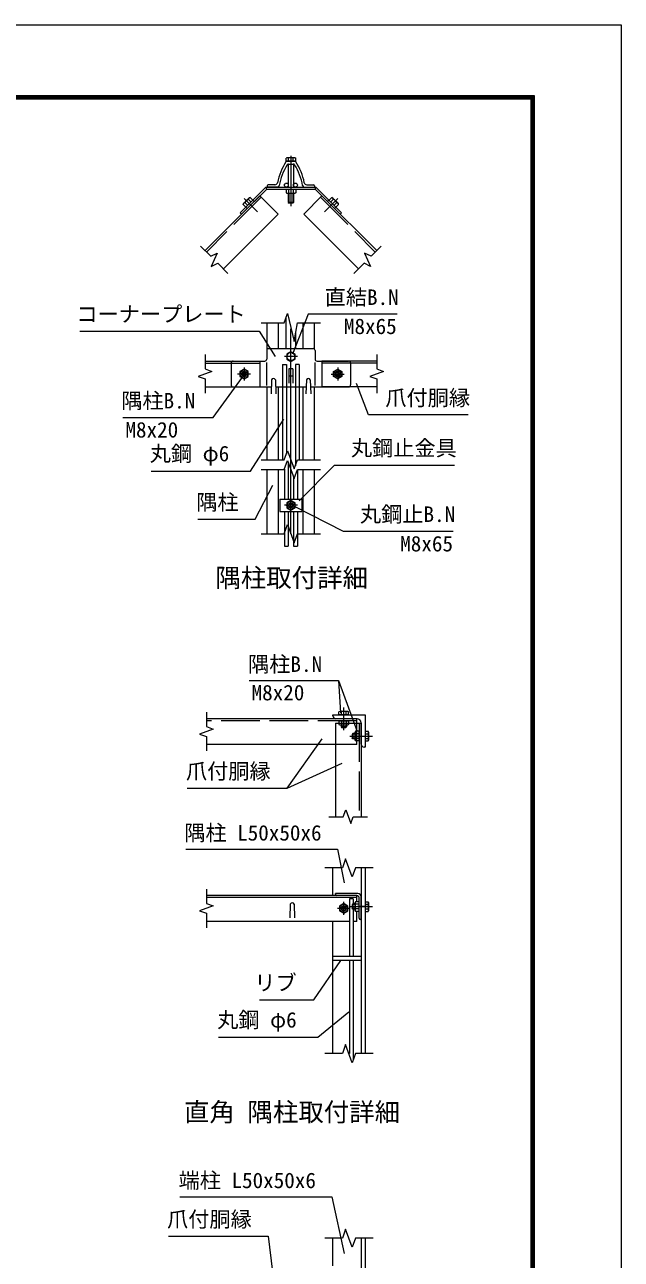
# Model space of a CAD drawing. Units: millimetres, scale not verified. Extents: x -4200 to 4200, y -2970 to 2970.
# Drawn here: x 2351 to 4200, y -858 to 2970 of the extents above; entities that cross this region are included whole.
import ezdxf
from ezdxf.enums import TextEntityAlignment as Align

# ---------------------------------------------------------------- set-up
doc = ezdxf.new("R2010")
doc.units = ezdxf.units.MM
doc.header["$LTSCALE"] = 20
doc.linetypes.add('DASHED', pattern=[7.5, 6, -1.5])
doc.linetypes.add('USER1', pattern=[50.8, 31.75, -6.35, 6.35, -6.35])
for name, color, linetype, lineweight in [('0-0_D-STR1', 1, 'Continuous', 18), ('0-1_D-BMK', 2, 'USER1', 13), ('0-2_D-STR-DIM', 7, 'Continuous', 9), ('0-3_D-STR3', 3, 'Continuous', 13), ('0-7_D-STR-TXT', 7, 'Continuous', 9), ('0-B_D-TTL', 7, 'Continuous', 9)]:
    doc.layers.add(name, color=color, linetype=linetype, lineweight=lineweight)
doc.layers.add('0-9_D-TTL-TXT', color=7, linetype='Continuous')
doc.styles.add('ＭＳ ゴシック', font='')
doc.styles.get('ＭＳ ゴシック').set_extended_font_data('MS Gothic')

msp = doc.modelspace()

# ---------------------------------------------------------------- linework, layer by layer
at = {"layer": '0-0_D-STR1'}
for p, q in [((3164.88, 2546.76), (3187.16, 2546.76)), ((3167.88, 2537.76), (3183.48, 2537.76)), ((3103.02, 2470.76), (3103.02, 2466.76)), ((3103.02, 2470.76), (3103.02, 2466.76)), ((3135.07, 2466.76), (3103.02, 2466.76)), ((3126.53, 2473.76), (3106.02, 2473.76)), ((3216.96, 2466.76), (3249.02, 2466.76)), ((3225.5, 2473.76), (3246.02, 2473.76)), ((3249.02, 2470.76), (3249.02, 2466.76)), ((3079.8, 2439.15), (2910.1, 2269.44)), ((3079.8, 2439.15), (3136.37, 2382.58)), ((3272.23, 2439.15), (3441.93, 2269.44)), ((3136.37, 2382.58), (2966.67, 2212.87)), ((3103.02, 1964.45), (3103.02, 2045.98)), ((3138.02, 1965.98), (3138.02, 2045.98)), ((3161.02, 1965.98), (3161.02, 2061.15)), ((3214.02, 1965.98), (3214.02, 2045.98)), ((3249.02, 1964.45), (3249.02, 2045.98)), ((3191.02, 1965.98), (3191.02, 2014.66)), ((2909.91, 1926.98), (3079.8, 1926.98)), ((2909.91, 1920.98), (3079.8, 1920.98)), ((3079.8, 1926.98), (3079.8, 1846.98)), ((3272.23, 1926.98), (3272.23, 1846.98)), ((3442.12, 1926.98), (3272.23, 1926.98)), ((3442.12, 1920.98), (3272.23, 1920.98)), ((2909.91, 1846.98), (3079.8, 1846.98)), ((3103.02, 1620.72), (3103.02, 1846.98)), ((3116.02, 1868.73), (3114.52, 1825.73)), ((3128.02, 1868.73), (3129.52, 1825.73)), ((3138.02, 1620.72), (3138.02, 1846.98)), ((3214.02, 1620.72), (3214.02, 1846.98)), ((3224.02, 1868.73), (3222.52, 1825.73)), ((3236.02, 1868.73), (3237.52, 1825.73)), ((3249.02, 1620.72), (3249.02, 1846.98)), ((3442.12, 1846.98), (3272.23, 1846.98)), ((3103.02, 1391.76), (3103.02, 1590.72)), ((3138.02, 1391.76), (3138.02, 1590.72)), ((3214.02, 1391.76), (3214.02, 1590.72)), ((3249.02, 1391.76), (3249.02, 1590.72)), ((3380, 818.23), (2914, 818.23)), ((3306, 830.23), (3406, 830.23)), ((3306, 827.23), (3306, 830.23)), ((3314, 804.23), (3314, 514.23)), ((3381, 818.23), (3315, 818.23)), ((3394, 739.23), (3394, 805.23)), ((3406, 830.23), (3406, 730.23)), ((3314, 738.23), (2914, 738.23)), ((3406, 730.23), (3403, 730.23)), ((3306, 270.06), (3306, 356.06)), ((3394, 356.06), (3394, -219.94)), ((3406, 356.06), (3406, -219.94)), ((3380, 270.06), (2914, 270.06)), ((3384, 276.06), (3314, 276.06)), ((3314, 274.06), (3314, 276.06)), ((3379, 270.06), (3318, 270.06)), ((3380, 251.07), (3380, 270.06)), ((3380, 264.06), (2914, 264.06)), ((3174, 243.8), (3172.5, 200.8)), ((3186, 243.8), (3187.5, 200.8)), ((3388, 200.06), (3388, 261.06)), ((3394, 196.06), (3394, 266.06)), ((3380, 190.06), (3380, 221.04)), ((3392, 196.06), (3394, 196.06)), ((3357.27, 190.06), (2914, 190.06)), ((3306, -219.94), (3306, 190.06)), ((3380, 190.06), (3369.27, 190.06)), ((3306, 82.06), (3394, 82.06)), ((3306, 70.06), (3394, 70.06)), ((3306, -878.2), (3306, -792.2)), ((3394, -792.2), (3394, -1368.2)), ((3406, -792.2), (3406, -1368.2))]:
    msp.add_line(p, q, dxfattribs=at)
at = {"layer": '0-0_D-STR1', "linetype": 'DASHED'}
for p, q in [((3084.05, 2434.9), (2914.34, 2265.2)), ((3267.99, 2434.9), (3437.69, 2265.2)), ((3380, 812.23), (2914, 812.23)), ((3380, 738.23), (3380, 818.23)), ((3388, 804.23), (3388, 514.23)), ((3380, 738.23), (3314, 738.23))]:
    msp.add_line(p, q, dxfattribs=at)
at = {"layer": '0-0_D-STR1'}
for points in [[(3272.23, 2439.15), (3215.66, 2382.58), (3385.37, 2212.87)], [(3314, 804.23), (3394, 804.23), (3394, 514.23)]]:
    msp.add_lwpolyline(points, dxfattribs=at)
for centre, radius, start, end in [((3311.93, 2445.06), 181, 146.67148, 168.8028), ((3306.02, 2445.16), 168, 147.4916, 171.15527), ((3164.88, 2541.76), 5, 90, 146.67148), ((3168.56, 2532.76), 5, 90, 147.4916), ((3183.48, 2532.76), 5, 32.5084, 90), ((3187.16, 2541.76), 5, 33.32852, 90), ((3046.02, 2445.16), 168, 8.84473, 32.5084), ((3040.1, 2445.06), 181, 11.1972, 33.32852), ((3106.02, 2470.76), 3, 90, 180), ((3126.53, 2481.76), 8, 270, 348.8028), ((3135.07, 2471.76), 5, 270, 351.15527), ((3216.96, 2471.76), 5, 188.84473, 270), ((3225.5, 2481.76), 8, 191.1972, 270), ((3246.02, 2470.76), 3, 0, 90), ((3122.02, 1866.23), 6.5, 22.61986, 157.38014), ((3230.02, 1866.23), 6.5, 22.61986, 157.38014), ((3315, 827.23), 9, 180, 270), ((3381, 805.23), 13, 360, 90), ((3403, 739.23), 9, 180, 270), ((3318, 274.06), 4, 180, 270), ((3379, 261.06), 9, 0, 90), ((3384, 266.06), 10, 0, 90), ((3180, 241.3), 6.5, 22.61986, 157.38014), ((3392, 200.06), 4, 180, 270)]:
    msp.add_arc(centre, radius, start, end, dxfattribs=at)
at = {"layer": '0-1_D-BMK'}
for p, q in [((3176.02, 2563.5), (3176.02, 2407.12)), ((3030.77, 2431.61), (3072.27, 2390.11)), ((3321.26, 2431.61), (3279.76, 2390.11)), ((3176.02, 1391.76), (3176.02, 2069.71)), ((3196.02, 1940.98), (3156.02, 1940.98)), ((3051.02, 1886.98), (3011.02, 1886.98)), ((3031.02, 1906.98), (3031.02, 1866.98)), ((3301.02, 1886.98), (3341.02, 1886.98)), ((3321.02, 1906.98), (3321.02, 1866.98)), ((3196.02, 1479.91), (3156.02, 1479.91)), ((3340, 783.23), (3340, 853.23)), ((3359, 764.23), (3429, 764.23)), ((3360, 230.06), (3320, 230.06)), ((3340, 210.06), (3340, 250.06)), ((3359, 236.06), (3429, 236.06)), ((3418, 236.06), (3382, 236.06))]:
    msp.add_line(p, q, dxfattribs=at)
at = {"layer": '0-2_D-STR-DIM'}
for p, q in [((2895.96, 2283.58), (2927.5, 2252.04)), ((2927.5, 2252.04), (2947.89, 2261.55)), ((2947.89, 2261.55), (2928.87, 2220.76)), ((3456.08, 2283.58), (3424.53, 2252.04)), ((2928.87, 2220.76), (2949.26, 2230.27)), ((2949.26, 2230.27), (2980.81, 2198.73)), ((3402.77, 2230.27), (3371.22, 2198.73)), ((3155.49, 2045.98), (3165.76, 2074.17)), ((3165.76, 2074.17), (3186.28, 1987.78)), ((3084.02, 2045.98), (3155.49, 2045.98)), ((3186.28, 1987.78), (3196.54, 2045.98)), ((3196.54, 2045.98), (3268.02, 2045.98)), ((2909.91, 1947.24), (2909.91, 1902.63)), ((3442.12, 1947.24), (3442.12, 1902.63)), ((3463.26, 1894.93), (3420.98, 1879.54)), ((3420.98, 1879.54), (3442.12, 1871.85)), ((3442.12, 1902.63), (3463.26, 1894.93)), ((2909.91, 1871.85), (2909.91, 1827.24)), ((3442.12, 1871.85), (3442.12, 1827.24)), ((3084.02, 1620.72), (3155.49, 1620.72)), ((3155.49, 1590.72), (3165.76, 1618.92)), ((3165.76, 1618.92), (3186.28, 1562.53)), ((3196.54, 1620.72), (3268.02, 1620.72)), ((3084.02, 1590.72), (3155.49, 1590.72)), ((3186.28, 1562.53), (3196.54, 1590.72)), ((3196.54, 1590.72), (3268.02, 1590.72)), ((3155.49, 1391.76), (3165.76, 1419.95)), ((3165.76, 1419.95), (3186.28, 1363.57)), ((3084.02, 1391.76), (3155.49, 1391.76)), ((3186.28, 1363.57), (3196.54, 1391.76)), ((3196.54, 1391.76), (3268.02, 1391.76)), ((2914, 838.49), (2914, 793.88)), ((2914, 763.09), (2914, 718.49)), ((3293.74, 514.23), (3338.35, 514.23)), ((3338.35, 514.23), (3346.04, 535.37)), ((3346.04, 535.37), (3361.43, 493.08)), ((3361.43, 493.08), (3369.13, 514.23)), ((3369.13, 514.23), (3413.74, 514.23)), ((3345.74, 384.25), (3335.48, 356.06)), ((3366.26, 327.87), (3345.74, 384.25)), ((3335.48, 356.06), (3281, 356.06)), ((3376.52, 356.06), (3366.26, 327.87)), ((3431, 356.06), (3376.52, 356.06)), ((2914, 290.32), (2914, 245.71)), ((2914, 214.93), (2914, 170.32)), ((3335.48, -219.94), (3281, -219.94)), ((3431, -219.94), (3376.52, -219.94)), ((3345.74, -764.01), (3335.48, -792.2)), ((3366.26, -820.39), (3345.74, -764.01)), ((3335.48, -792.2), (3281, -792.2)), ((3376.52, -792.2), (3366.26, -820.39)), ((3431, -792.2), (3376.52, -792.2))]:
    msp.add_line(p, q, dxfattribs=at)
for points in [[(3424.53, 2252.04), (3404.14, 2261.55), (3423.16, 2220.76), (3402.77, 2230.27)], [(2909.91, 1902.63), (2931.06, 1894.93), (2888.77, 1879.54), (2909.91, 1871.85)], [(3155.49, 1620.72), (3165.76, 1648.92), (3186.28, 1592.53), (3196.54, 1620.72)], [(2914, 793.88), (2935.14, 786.18), (2892.86, 770.79), (2914, 763.09)], [(2914, 245.71), (2935.14, 238.01), (2892.86, 222.62), (2914, 214.93)], [(3376.52, -219.94), (3366.26, -248.13), (3345.74, -191.75), (3335.48, -219.94)]]:
    msp.add_lwpolyline(points, dxfattribs=at)
at = {"layer": '0-3_D-STR3'}
for p, q in [((3163.42, 2557.36), (3161.01, 2555.97)), ((3161.01, 2546.76), (3161.01, 2555.97)), ((3191.03, 2546.76), (3161.01, 2546.76)), ((3188.62, 2557.36), (3163.42, 2557.36)), ((3168.02, 2537.73), (3168.02, 2466.76)), ((3168.51, 2546.76), (3168.51, 2555.97)), ((3183.52, 2546.76), (3183.52, 2555.97)), ((3184.02, 2537.73), (3184.02, 2466.76)), ((3188.62, 2557.36), (3191.03, 2555.97)), ((3191.03, 2546.76), (3191.03, 2555.97)), ((3098.37, 2466.76), (3018.71, 2387.1)), ((3101.02, 2460.36), (3023.23, 2382.58)), ((3101.02, 2460.36), (3098.37, 2466.76)), ((3098.37, 2466.76), (3253.67, 2466.76)), ((3101.02, 2460.36), (3251.02, 2460.36)), ((3161.01, 2460.36), (3161.01, 2448.81)), ((3161.01, 2460.36), (3191.03, 2460.36)), ((3168.51, 2460.36), (3168.51, 2448.81)), ((3183.52, 2460.36), (3183.52, 2448.81)), ((3191.03, 2460.36), (3191.03, 2448.81)), ((3251.02, 2460.36), (3253.67, 2466.76)), ((3251.02, 2460.36), (3328.8, 2382.58)), ((3253.67, 2466.76), (3333.32, 2387.1)), ((3046.64, 2433.42), (3028.96, 2415.74)), ((3041.69, 2410.08), (3033.52, 2418.25)), ((3052.3, 2420.7), (3044.13, 2428.86)), ((3049.44, 2434.17), (3046.64, 2433.42)), ((3057.61, 2426), (3049.44, 2434.17)), ((3057.6, 2425.99), (3062.13, 2421.47)), ((3161.01, 2448.81), (3163.52, 2447.36)), ((3163.52, 2447.36), (3188.52, 2447.36)), ((3168.02, 2447.36), (3168.02, 2419.16)), ((3169.52, 2447.36), (3169.52, 2417.66)), ((3181.62, 2416.76), (3170.42, 2416.76)), ((3184.02, 2419.16), (3181.62, 2416.76)), ((3182.52, 2447.36), (3182.52, 2417.66)), ((3184.02, 2447.36), (3184.02, 2419.16)), ((3191.03, 2448.81), (3188.52, 2447.36)), ((3294.43, 2425.99), (3289.91, 2421.47)), ((3294.43, 2425.99), (3289.91, 2421.47)), ((3294.42, 2426), (3302.59, 2434.17)), ((3299.73, 2420.7), (3307.9, 2428.86)), ((3302.59, 2434.17), (3305.39, 2433.42)), ((3305.39, 2433.42), (3323.07, 2415.74)), ((3310.35, 2410.08), (3318.51, 2418.25)), ((3315.65, 2404.77), (3323.82, 2412.94)), ((3323.82, 2412.94), (3323.07, 2415.74)), ((3023.23, 2382.58), (3018.71, 2387.1)), ((3036.39, 2404.78), (3040.91, 2400.26)), ((3315.65, 2404.78), (3311.12, 2400.26)), ((3315.65, 2404.78), (3311.12, 2400.26)), ((3328.8, 2382.58), (3333.32, 2387.1)), ((3101.02, 1959.98), (3101.02, 1932.98)), ((3107.02, 1965.98), (3245.02, 1965.98)), ((3251.02, 1959.98), (3251.02, 1932.98)), ((2997.02, 1926.98), (3095.02, 1926.98)), ((3101.02, 1850.98), (3101.02, 1922.98)), ((3251.02, 1850.98), (3251.02, 1923.17)), ((3257.02, 1926.98), (3355.02, 1926.98)), ((3031.02, 1901.99), (3018.02, 1894.48)), ((3018.02, 1894.48), (3018.02, 1879.47)), ((3018.02, 1879.47), (3031.02, 1871.96)), ((3044.02, 1894.48), (3031.02, 1901.99)), ((3031.02, 1871.96), (3044.02, 1879.47)), ((3044.02, 1879.47), (3044.02, 1894.48)), ((3182.02, 1880.32), (3170.02, 1880.32)), ((3182.02, 1902.98), (3182.02, 1858.92)), ((2997.02, 1846.98), (3115.26, 1846.98)), ((3128.78, 1846.98), (3223.26, 1846.98)), ((3150.02, 1846.98), (3150.02, 1620.72)), ((3162.02, 1846.98), (3162.02, 1638.64)), ((3190.02, 1846.98), (3190.02, 1602.81)), ((3202.02, 1846.98), (3202.02, 1620.72)), ((3236.78, 1846.98), (3355.02, 1846.98)), ((3168.02, 1612.7), (3168.02, 1498.91)), ((3156.02, 1592.16), (3156.02, 1498.91)), ((3196.02, 1589.29), (3196.02, 1498.91)), ((3184.02, 1568.75), (3184.02, 1498.91)), ((3141.62, 1498.91), (3210.42, 1498.91)), ((3141.62, 1498.91), (3141.62, 1460.91)), ((3210.42, 1498.91), (3210.42, 1460.91)), ((3141.62, 1460.91), (3210.42, 1460.91)), ((3156.02, 1460.91), (3156.02, 1353.51)), ((3168.02, 1460.91), (3168.02, 1353.51)), ((3184.02, 1460.91), (3184.02, 1353.51)), ((3196.02, 1460.91), (3196.02, 1353.51)), ((3156.02, 1353.51), (3168.02, 1353.51)), ((3184.02, 1353.51), (3196.02, 1353.51)), ((3327.4, 840.83), (3324.99, 839.43)), ((3324.99, 830.23), (3324.99, 839.43)), ((3355.01, 830.23), (3324.99, 830.23)), ((3324.99, 812.23), (3324.99, 800.68)), ((3324.99, 812.23), (3355.01, 812.23)), ((3352.6, 840.83), (3327.4, 840.83)), ((3332.49, 830.23), (3332.49, 839.43)), ((3332.49, 812.23), (3332.49, 800.68)), ((3347.51, 830.23), (3347.51, 839.43)), ((3347.51, 812.23), (3347.51, 800.68)), ((3352.6, 840.83), (3355.01, 839.43)), ((3355.01, 830.23), (3355.01, 839.43)), ((3355.01, 812.23), (3355.01, 800.68)), ((3324.99, 800.68), (3327.5, 799.23)), ((3327.5, 799.23), (3352.5, 799.23)), ((3332, 799.23), (3332, 792.63)), ((3333.5, 799.23), (3333.5, 791.13)), ((3345.6, 790.23), (3334.4, 790.23)), ((3348, 792.63), (3345.6, 790.23)), ((3346.5, 799.23), (3346.5, 791.13)), ((3348, 799.23), (3348, 792.63)), ((3355.01, 800.68), (3352.5, 799.23)), ((3368.4, 772.23), (3366, 769.83)), ((3366, 769.83), (3366, 758.63)), ((3375, 770.73), (3366.9, 770.73)), ((3368.4, 772.23), (3368.4, 756.23)), ((3375, 772.23), (3368.4, 772.23)), ((3375, 751.73), (3375, 776.73)), ((3388, 771.73), (3376.45, 771.73)), ((3388, 749.21), (3388, 779.24)), ((3406, 779.24), (3415.21, 779.24)), ((3406, 779.24), (3406, 749.21)), ((3406, 771.73), (3415.21, 771.73)), ((3416.6, 776.83), (3415.21, 779.24)), ((3416.6, 776.83), (3416.6, 751.63)), ((3368.4, 756.23), (3366, 758.63)), ((3375, 757.73), (3366.9, 757.73)), ((3375, 756.23), (3368.4, 756.23)), ((3388, 756.72), (3376.45, 756.72)), ((3406, 756.72), (3415.21, 756.72)), ((3406, 749.21), (3415.21, 749.21)), ((3416.6, 751.63), (3415.21, 749.21)), ((3357.27, 260.06), (3357.27, 82.06)), ((3369.27, 260.06), (3357.27, 260.06)), ((3368.4, 244.06), (3366, 241.66)), ((3366, 241.66), (3366, 230.46)), ((3375, 242.56), (3366.9, 242.56)), ((3375, 244.06), (3368.4, 244.06)), ((3369.27, 260.06), (3369.27, 244.06)), ((3376.45, 251.07), (3375, 248.56)), ((3375, 223.56), (3375, 248.56)), ((3388, 251.07), (3376.45, 251.07)), ((3388, 243.56), (3376.45, 243.56)), ((3388, 221.04), (3388, 251.07)), ((3406, 251.07), (3406, 221.04)), ((3406, 251.07), (3415.21, 251.07)), ((3406, 243.56), (3415.21, 243.56)), ((3416.6, 248.66), (3415.21, 251.07)), ((3416.6, 248.66), (3416.6, 223.46)), ((3375, 229.56), (3366.9, 229.56)), ((3375, 228.06), (3368.4, 228.06)), ((3369.27, 228.06), (3369.27, 82.06)), ((3376.45, 221.04), (3375, 223.56)), ((3388, 228.55), (3376.45, 228.55)), ((3388, 221.04), (3376.45, 221.04)), ((3406, 228.55), (3415.21, 228.55)), ((3406, 221.04), (3415.21, 221.04)), ((3416.6, 223.46), (3415.21, 221.04)), ((3357.27, 70.06), (3357.27, -219.94)), ((3369.27, 70.06), (3369.27, -239.88))]:
    msp.add_line(p, q, dxfattribs=at)
at = {"layer": '0-3_D-STR3', "linetype": 'DASHED'}
for p, q in [((2991.02, 1920.98), (2991.02, 1852.98)), ((3150.02, 1916.98), (3150.02, 1846.98)), ((3150.02, 1916.98), (3162.02, 1916.98)), ((3162.02, 1916.98), (3162.02, 1846.98)), ((3202.02, 1916.98), (3190.02, 1916.98)), ((3190.02, 1916.98), (3190.02, 1846.98)), ((3202.02, 1916.98), (3202.02, 1846.98)), ((3361.02, 1920.98), (3361.02, 1852.98))]:
    msp.add_line(p, q, dxfattribs=at)
at = {"layer": '0-3_D-STR3'}
for points in [[(3036.38, 2404.77), (3028.21, 2412.94), (3028.96, 2415.74)], [(3184.02, 2419.16), (3168.02, 2419.16), (3170.42, 2416.76)], [(3182.02, 1902.98), (3170.02, 1902.98), (3170.02, 1858.92)], [(3348, 792.63), (3332, 792.63), (3334.4, 790.23)], [(3388, 779.24), (3376.45, 779.24), (3375, 776.73)], [(3388, 749.21), (3376.45, 749.21), (3375, 751.73)], [(3368.4, 244.06), (3368.4, 228.06), (3366, 230.46)]]:
    msp.add_lwpolyline(points, dxfattribs=at)
for points in [[(3189.02, 1948.48), (3176.02, 1955.99), (3163.02, 1948.48), (3163.02, 1933.47), (3176.02, 1925.96), (3189.02, 1933.47)], [(3308.02, 1894.48), (3321.02, 1901.99), (3334.02, 1894.48), (3334.02, 1879.47), (3321.02, 1871.96), (3308.02, 1879.47)], [(3189.02, 1487.41), (3176.02, 1494.92), (3163.02, 1487.41), (3163.02, 1472.4), (3176.02, 1464.9), (3189.02, 1472.4)], [(3353, 237.56), (3340, 245.07), (3327, 237.56), (3327, 222.55), (3340, 215.04), (3353, 222.55)]]:
    msp.add_lwpolyline(points, close=True, dxfattribs=at)
for centre, radius in [((3162.02, 2472.76), 6), ((3190.02, 2472.76), 6), ((3176.02, 1940.98), 12.5), ((3031.02, 1886.98), 12.5), ((3031.02, 1886.98), 8), ((3031.02, 1886.98), 5.6), ((3321.02, 1886.98), 12.5), ((3321.02, 1886.98), 8), ((3321.02, 1886.98), 5.6), ((3176.02, 1479.91), 12.5), ((3176.02, 1479.91), 8), ((3176.02, 1479.91), 5.6), ((3340, 230.06), 12.5), ((3340, 230.06), 8), ((3340, 230.06), 5.6)]:
    msp.add_circle(centre, radius, dxfattribs=at)
for centre, radius, start, end in [((3164.76, 2550.48), 6.64, 55.61585, 124.38415), ((3176.02, 2532.29), 24.84, 72.4121, 107.5879), ((3187.27, 2550.48), 6.64, 55.61585, 124.38415), ((3034.74, 2411.72), 6.64, 100.61586, 169.38414), ((3055.57, 2406.81), 24.84, 117.4121, 152.5879), ((3050.66, 2427.64), 6.64, 100.61585, 169.38416), ((3164.76, 2454.29), 6.64, 235.61585, 304.38416), ((3176.02, 2472.49), 24.84, 252.4121, 287.5879), ((3187.27, 2454.29), 6.64, 235.61586, 304.38414), ((3301.37, 2427.64), 6.64, 10.61584, 79.38415), ((3296.46, 2406.81), 24.84, 27.4121, 62.5879), ((3317.29, 2411.72), 6.64, 10.61586, 79.38414), ((3107.02, 1959.98), 6, 90, 180), ((3245.02, 1959.98), 6, 0, 90), ((3095.02, 1932.98), 6, 270, 0), ((3257.02, 1932.98), 6, 180, 270), ((3328.74, 833.95), 6.64, 55.61585, 124.38415), ((3340, 815.76), 24.84, 72.4121, 107.5879), ((3351.26, 833.95), 6.64, 55.61585, 124.38415), ((3328.74, 806.16), 6.64, 235.61585, 304.38416), ((3340, 824.35), 24.84, 252.4121, 287.5879), ((3351.26, 806.16), 6.64, 235.61586, 304.38414), ((3381.93, 775.48), 6.64, 145.61586, 214.38414), ((3400.13, 764.23), 24.84, 162.4121, 197.5879), ((3409.72, 775.48), 6.64, 325.61585, 34.38415), ((3391.53, 764.23), 24.84, 342.4121, 17.5879), ((3381.93, 752.97), 6.64, 145.61584, 214.38415), ((3409.72, 752.97), 6.64, 325.61585, 34.38415), ((3381.93, 247.31), 6.64, 145.61586, 214.38414), ((3400.13, 236.06), 24.84, 162.4121, 197.5879), ((3409.72, 247.31), 6.64, 325.61585, 34.38415), ((3391.53, 236.06), 24.84, 342.4121, 17.5879), ((3381.93, 224.8), 6.64, 145.61584, 214.38415), ((3409.72, 224.8), 6.64, 325.61585, 34.38415)]:
    msp.add_arc(centre, radius, start, end, dxfattribs=at)
at = {"layer": '0-3_D-STR3', "linetype": 'DASHED'}
for centre, start, end in [((2997.02, 1920.98), 90, 180), ((3355.02, 1920.98), 0, 90), ((2997.02, 1852.98), 180, 270), ((3355.02, 1852.98), 270, 0)]:
    msp.add_arc(centre, 6, start, end, dxfattribs=at)
at = {"layer": '0-7_D-STR-TXT'}
for p, q in [((3323.63, 936.98), (3329.67, 836.56)), ((3164, 603.15), (3334.68, 680.92))]:
    msp.add_line(p, q, dxfattribs=at)
for points in [[(3504.93, 2072.64), (3229.38, 2072.64), (3180.92, 1948.33)], [(2521.53, 2019.99), (3077.79, 2019.99), (3127.66, 1941.26)], [(2655.34, 1752.11), (2935.35, 1752.11), (3025.91, 1877)], [(3725.92, 1760.85), (3416.88, 1760.85), (3378.95, 1858.05)], [(2742.98, 1585.83), (3051.01, 1585.83), (3154.66, 1747.37)], [(3683.25, 1603.78), (3310.49, 1603.78), (3201.69, 1493.85)], [(2887.77, 1437.33), (3065.09, 1437.33), (3120.13, 1542.66)], [(3679.38, 1398.72), (3338.61, 1398.72), (3187.42, 1475.87)], [(3046.31, 936.98), (3323.63, 936.98), (3381.56, 778.63)], [(2854.96, 603.15), (3164, 603.15), (3272.5, 755.82)], [(2850.61, 413.49), (3320.31, 413.49), (3341.36, 309.03)], [(3078.99, -53.11), (3246.66, -53.11), (3330.6, 68.41)], [(2951.96, -168.63), (3259.99, -168.63), (3355.72, -90.63)], [(2831.79, -664.09), (3302.76, -664.09), (3341.32, -839.23)], [(2796.47, -785.98), (3105.51, -785.98), (3118.95, -897.03)]]:
    msp.add_lwpolyline(points, dxfattribs=at)
at = {"layer": '0-B_D-TTL', "color": 2, "lineweight": 18}
msp.add_lwpolyline([(-4200, 2970), (4200, 2970), (4200, -2970), (-4200, -2970)], close=True, dxfattribs=at)
at = {"layer": '0-B_D-TTL'}
for points in [[(-3930, 2750), (3930, 2750), (3930, -2750), (-3930, -2750)], [(-3927.5, 2747.5), (3927.5, 2747.5), (3927.5, -2747.5), (-3927.5, -2747.5)], [(-3925, 2745), (3925, 2745), (3925, -2745), (-3925, -2745)], [(-3922.5, 2742.5), (3922.5, 2742.5), (3922.5, -2742.5), (-3922.5, -2742.5)], [(-3920, 2740), (3920, 2740), (3920, -2740), (-3920, -2740)]]:
    msp.add_lwpolyline(points, close=True, dxfattribs=at)

# ---------------------------------------------------------------- texts
at = {"layer": '0-7_D-STR-TXT', "style": 'ＭＳ ゴシック'}
for s, p in [('直結B.N', (3280.81, 2086.63)), ('コーナープレート', (2511.38, 2034.22)), ('M8x65', (3340.44, 1996.44)), ('爪付胴縁', (3468.82, 1774.84)), ('隅柱B.N', (2650.27, 1765.71)), ('M8x20', (2663.25, 1675.7)), ('丸鋼止金具', (3362.18, 1619.03)), ('丸鋼 φ6', (2738.66, 1601.97)), ('隅柱', (2882.69, 1450.93)), ('丸鋼止B.N', (3390.29, 1413.84)), ('M8x65', (3514.9, 1322.51)), ('隅柱B.N', (3043.51, 949.06)), ('M8x20', (3054.21, 860.78)), ('爪付胴縁', (2850.89, 617.14)), ('隅柱 L50x50x6', (2845.53, 426.07)), ('リブ', (3062.75, -38.75)), ('丸鋼 φ6', (2947.64, -153.76)), ('端柱 L50x50x6', (2827.98, -651.5)), ('爪付胴縁', (2792.41, -772))]:
    msp.add_text(s, height=48.09, dxfattribs=at).set_placement(p, align=Align.BOTTOM_LEFT)
at = {"layer": '0-9_D-TTL-TXT', "style": 'ＭＳ ゴシック'}
for s, p in [('隅柱取付詳細', (2942.11, 1208.88)), ('直角 隅柱取付詳細', (2844.65, -447.53))]:
    msp.add_text(s, height=57.77, dxfattribs=at).set_placement(p, align=Align.BOTTOM_LEFT)

doc.saveas('drawing.dxf')
